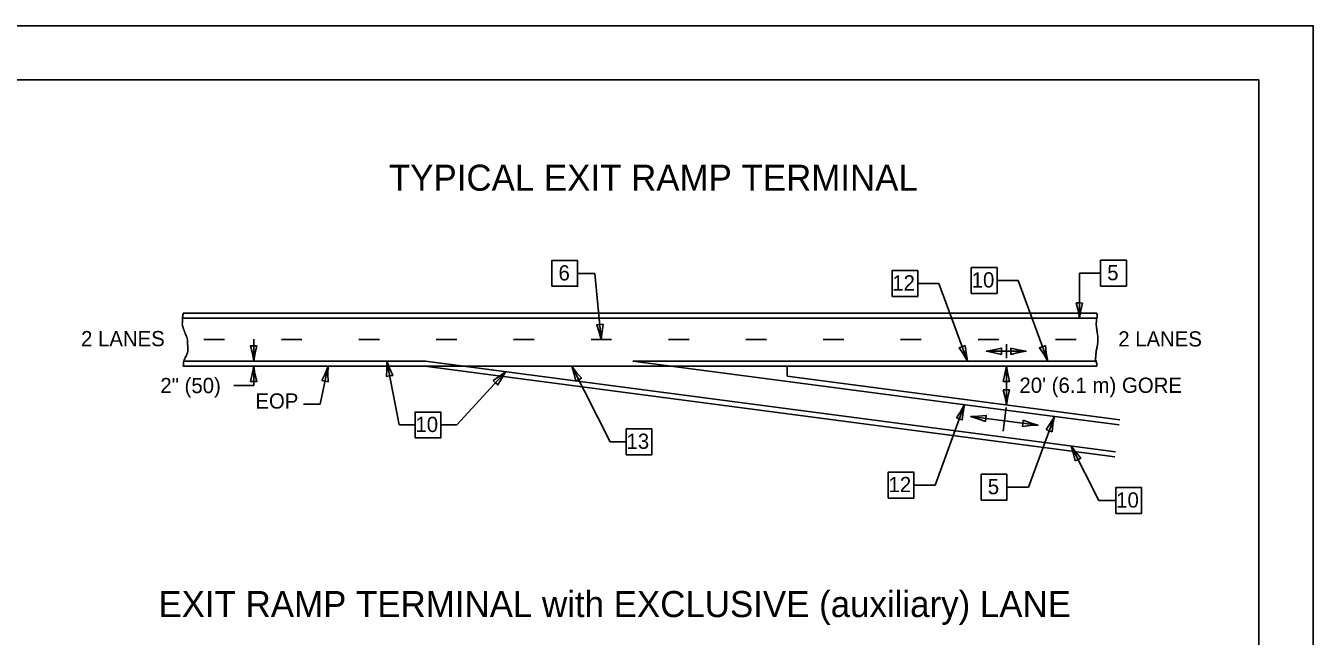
# Model space of a CAD drawing. Extents: x 0 to 2.83, y 0 to 1.83.
# Drawn here: x 1.846 to 2.833, y 1.365 to 1.833 of the extents above; entities that cross this region are included whole.
import ezdxf

# ---------------------------------------------------------------- set-up
doc = ezdxf.new("R2010")
doc.units = 0
for name, color, linetype in [('RD_Pr_Roadway_Dimensions', 7, 'Continuous'), ('RD_Pr_Roadway_Items', 7, 'Continuous'), ('RD_Pr_Roadway_Notes', 7, 'Continuous'), ('SH_General_Details', 7, 'Continuous'), ('SH_Printer_Plotting_Border', 7, 'Continuous')]:
    doc.layers.add(name, color=color, linetype=linetype)

msp = doc.modelspace()

# ---------------------------------------------------------------- linework, layer by layer
at = {"layer": 'RD_Pr_Roadway_Dimensions'}
for p, q in [((2.02056, 1.57592), (2.02056, 1.59265)), ((2.02056, 1.57194), (2.02056, 1.55699)), ((2.598, 1.57194), (2.598, 1.54216)), ((2.00527, 1.55699), (2.02056, 1.55699))]:
    msp.add_line(p, q, dxfattribs=at)
for points in [[(2.023, 1.58758), (2.02056, 1.58758), (2.01812, 1.58758), (2.01955, 1.58175), (2.02056, 1.57592), (2.02169, 1.58214)], [(2.01812, 1.56028), (2.02056, 1.56027), (2.023, 1.56027), (2.02157, 1.56611), (2.02056, 1.57194), (2.01943, 1.56572)], [(2.59556, 1.56028), (2.598, 1.56027), (2.60043, 1.56027), (2.59901, 1.56611), (2.598, 1.57194), (2.59686, 1.56572)], [(2.60043, 1.55382), (2.598, 1.55383), (2.59556, 1.55383), (2.59699, 1.54799), (2.598, 1.54216), (2.59913, 1.54838)]]:
    msp.add_lwpolyline(points, close=True, dxfattribs=at)
at = {"layer": 'RD_Pr_Roadway_Items'}
for p, q in [((2.66728, 1.61272), (1.96657, 1.61272)), ((2.66728, 1.60877), (1.96604, 1.60877)), ((1.99823, 1.59232), (1.9824, 1.59232)), ((2.05761, 1.59232), (2.04178, 1.59232)), ((2.117, 1.59232), (2.10116, 1.59232)), ((2.17637, 1.59232), (2.16054, 1.59232)), ((2.23575, 1.59232), (2.21992, 1.59232)), ((2.29515, 1.59232), (2.27931, 1.59232)), ((2.35452, 1.59232), (2.33868, 1.59232)), ((2.41391, 1.59232), (2.39808, 1.59232)), ((2.47329, 1.59232), (2.45746, 1.59232)), ((2.53267, 1.59232), (2.51683, 1.59232)), ((2.59207, 1.59232), (2.57623, 1.59232)), ((2.65144, 1.59232), (2.6356, 1.59232)), ((2.66728, 1.57194), (1.96657, 1.57194)), ((2.15225, 1.57589), (1.96711, 1.57589)), ((2.15189, 1.57194), (2.68112, 1.50227)), ((2.15225, 1.57589), (2.68165, 1.50619)), ((2.31137, 1.5759), (2.59748, 1.53823)), ((2.598, 1.5759), (2.31137, 1.5759)), ((2.42974, 1.57194), (2.42974, 1.56431)), ((2.66728, 1.5759), (2.598, 1.5759)), ((2.66728, 1.57431), (2.66728, 1.57194)), ((2.42974, 1.56431), (2.68486, 1.53072)), ((2.59748, 1.53823), (2.68435, 1.5268))]:
    msp.add_line(p, q, dxfattribs=at)
for points in [[(1.96657, 1.61272), (1.96622, 1.61118), (1.96604, 1.60956), (1.96604, 1.60753), (1.96586, 1.60354), (1.96658, 1.60099), (1.96804, 1.597), (1.96949, 1.59318), (1.96986, 1.58865), (1.97004, 1.58445), (1.96895, 1.58009), (1.96731, 1.57683), (1.96676, 1.57428), (1.96657, 1.57194)], [(2.66728, 1.61272), (2.66758, 1.6115), (2.66766, 1.60995), (2.6673, 1.60877), (2.66713, 1.60705), (2.66686, 1.60432), (2.66721, 1.6005), (2.66758, 1.59777), (2.66812, 1.59396), (2.66812, 1.59113), (2.66758, 1.58703), (2.66693, 1.58358), (2.66657, 1.58077), (2.66631, 1.5775), (2.66621, 1.57603), (2.66728, 1.57431)]]:
    msp.add_spline(points, degree=3, dxfattribs=at)
at = {"layer": 'RD_Pr_Roadway_Notes'}
for p, q in [((2.26906, 1.64313), (2.28233, 1.64313)), ((2.28233, 1.64313), (2.28722, 1.59232)), ((2.65399, 1.64334), (2.67021, 1.64334)), ((2.65399, 1.64334), (2.65399, 1.60877)), ((2.53001, 1.63545), (2.54623, 1.63545)), ((2.54623, 1.63545), (2.5681, 1.5759)), ((2.59079, 1.63775), (2.60694, 1.63775)), ((2.60694, 1.63775), (2.62964, 1.5759)), ((2.58259, 1.5834), (2.61309, 1.5834)), ((2.598, 1.57803), (2.598, 1.58876)), ((2.07771, 1.57194), (2.07159, 1.5427)), ((2.13205, 1.52678), (2.12262, 1.57589)), ((2.29397, 1.51388), (2.2645, 1.57194)), ((2.17636, 1.52678), (2.21399, 1.56775)), ((2.05889, 1.5427), (2.07159, 1.5427)), ((2.54318, 1.48062), (2.56586, 1.5424)), ((2.59639, 1.52989), (2.57066, 1.53327)), ((2.59772, 1.54008), (2.59535, 1.52204)), ((2.61478, 1.47904), (2.63472, 1.53332)), ((2.13205, 1.52678), (2.14431, 1.52678)), ((2.1641, 1.52678), (2.17636, 1.52678)), ((2.62211, 1.52651), (2.59639, 1.52989)), ((2.29397, 1.51388), (2.30624, 1.51388)), ((2.66893, 1.46876), (2.64766, 1.51067)), ((2.52696, 1.48062), (2.54318, 1.48062)), ((2.59839, 1.47904), (2.61478, 1.47904)), ((2.66893, 1.46876), (2.68183, 1.46876))]:
    msp.add_line(p, q, dxfattribs=at)
for points in [[(2.24925, 1.63324), (2.24925, 1.65304), (2.26906, 1.65304), (2.26906, 1.63324)], [(2.67021, 1.63344), (2.67021, 1.65324), (2.69001, 1.65324), (2.69001, 1.63344)], [(2.5102, 1.62555), (2.5102, 1.64535), (2.53001, 1.64535), (2.53001, 1.62555)], [(2.57101, 1.62785), (2.57101, 1.64765), (2.59079, 1.64765), (2.59079, 1.62785)], [(2.65643, 1.62043), (2.65399, 1.62044), (2.65155, 1.62044), (2.65298, 1.6146), (2.65399, 1.60877), (2.65512, 1.61499)], [(2.28853, 1.60416), (2.2861, 1.60393), (2.28367, 1.6037), (2.28566, 1.59803), (2.28722, 1.59232), (2.28775, 1.59862)], [(2.56637, 1.58769), (2.56407, 1.58685), (2.56178, 1.58601), (2.56514, 1.58103), (2.5681, 1.5759), (2.56701, 1.58213)], [(2.59425, 1.58096), (2.59425, 1.5834), (2.59425, 1.58584), (2.58842, 1.58441), (2.58259, 1.5834), (2.58881, 1.58227)], [(2.60143, 1.58584), (2.60142, 1.5834), (2.60142, 1.58096), (2.60725, 1.58239), (2.61309, 1.5834), (2.60686, 1.58453)], [(2.62792, 1.58769), (2.62562, 1.58685), (2.62333, 1.58601), (2.62669, 1.58103), (2.62964, 1.5759), (2.62856, 1.58213)], [(2.07293, 1.56102), (2.07532, 1.56052), (2.07771, 1.56002), (2.0775, 1.56602), (2.07771, 1.57194), (2.07533, 1.56608)], [(2.12243, 1.56398), (2.12482, 1.56443), (2.12722, 1.56489), (2.12472, 1.57035), (2.12262, 1.57589), (2.12269, 1.56957)], [(2.2676, 1.56044), (2.26978, 1.56154), (2.27195, 1.56264), (2.26804, 1.5672), (2.2645, 1.57194), (2.26631, 1.56588)], [(2.20431, 1.56082), (2.2061, 1.55916), (2.2079, 1.55751), (2.21079, 1.56278), (2.21399, 1.56775), (2.20895, 1.56394)], [(2.55955, 1.53229), (2.56184, 1.53145), (2.56413, 1.53061), (2.5648, 1.53658), (2.56586, 1.5424), (2.56266, 1.53695)], [(2.14431, 1.51689), (2.14431, 1.53669), (2.1641, 1.53669), (2.1641, 1.51689)], [(2.5819, 1.52933), (2.58222, 1.53175), (2.58254, 1.53417), (2.57657, 1.53351), (2.57066, 1.53327), (2.57668, 1.53133)], [(2.62841, 1.52322), (2.63069, 1.52237), (2.63298, 1.52153), (2.63365, 1.5275), (2.63472, 1.53332), (2.63151, 1.52787)], [(2.30624, 1.50398), (2.30624, 1.52378), (2.32604, 1.52378), (2.32604, 1.50398)], [(2.61086, 1.53044), (2.61054, 1.52803), (2.61022, 1.52561), (2.61619, 1.52626), (2.62211, 1.52651), (2.61609, 1.52844)], [(2.65076, 1.49917), (2.65294, 1.50027), (2.65511, 1.50137), (2.6512, 1.50593), (2.64766, 1.51067), (2.64946, 1.50461)], [(2.50716, 1.47071), (2.50716, 1.49051), (2.52696, 1.49051), (2.52696, 1.47071)], [(2.57859, 1.46915), (2.57859, 1.48895), (2.59839, 1.48895), (2.59839, 1.46915)], [(2.68183, 1.45887), (2.68183, 1.47867), (2.70161, 1.47867), (2.70161, 1.45887)]]:
    msp.add_lwpolyline(points, close=True, dxfattribs=at)
at = {"layer": 'SH_General_Details'}
for p, q in [((2.83332, 1.83333), (0, 1.83333)), ((2.83332, 0), (2.83332, 1.83333))]:
    msp.add_line(p, q, dxfattribs=at)
msp.add_lwpolyline([(0.16667, 1.79166), (2.79166, 1.79166), (2.79166, 0.04167), (0.16667, 0.04167)], close=True, dxfattribs=at)
at = {"layer": 'SH_Printer_Plotting_Border'}
msp.add_lwpolyline([(0, 0), (2.83332, 0), (2.83332, 1.83333), (0, 1.83333)], close=True, dxfattribs=at)

# ---------------------------------------------------------------- texts
at = {"layer": 'RD_Pr_Roadway_Dimensions'}
for s, p in [('2" (50)', (1.94894, 1.55124)), ("20' (6.1 m) GORE", (2.60793, 1.55145))]:
    msp.add_text(s, height=0.0117, dxfattribs=at).set_placement(p)
at = {"layer": 'RD_Pr_Roadway_Notes'}
for s, height, p in [('TYPICAL EXIT RAMP TERMINAL', 0.02, (2.1243, 1.70664)), ('6', 0.0117, (2.25437, 1.63772)), ('5', 0.0117, (2.67529, 1.63791)), ('12', 0.0117, (2.51037, 1.63002)), ('10', 0.0117, (2.57131, 1.63233)), ('2 LANES', 0.011667, (1.88815, 1.58725)), ('2 LANES', 0.011667, (2.68375, 1.58704)), ('EOP', 0.011667, (2.02189, 1.53938)), ('10', 0.0117, (2.14462, 1.52136)), ('13', 0.0117, (2.30652, 1.50846)), ('12', 0.0117, (2.5075, 1.47519)), ('5', 0.0117, (2.58367, 1.47363)), ('10', 0.0117, (2.68213, 1.46335)), ('EXIT RAMP TERMINAL with EXCLUSIVE (auxiliary) LANE', 0.02, (1.9475, 1.37928))]:
    msp.add_text(s, height=height, dxfattribs=at).set_placement(p)

doc.saveas('drawing.dxf')
